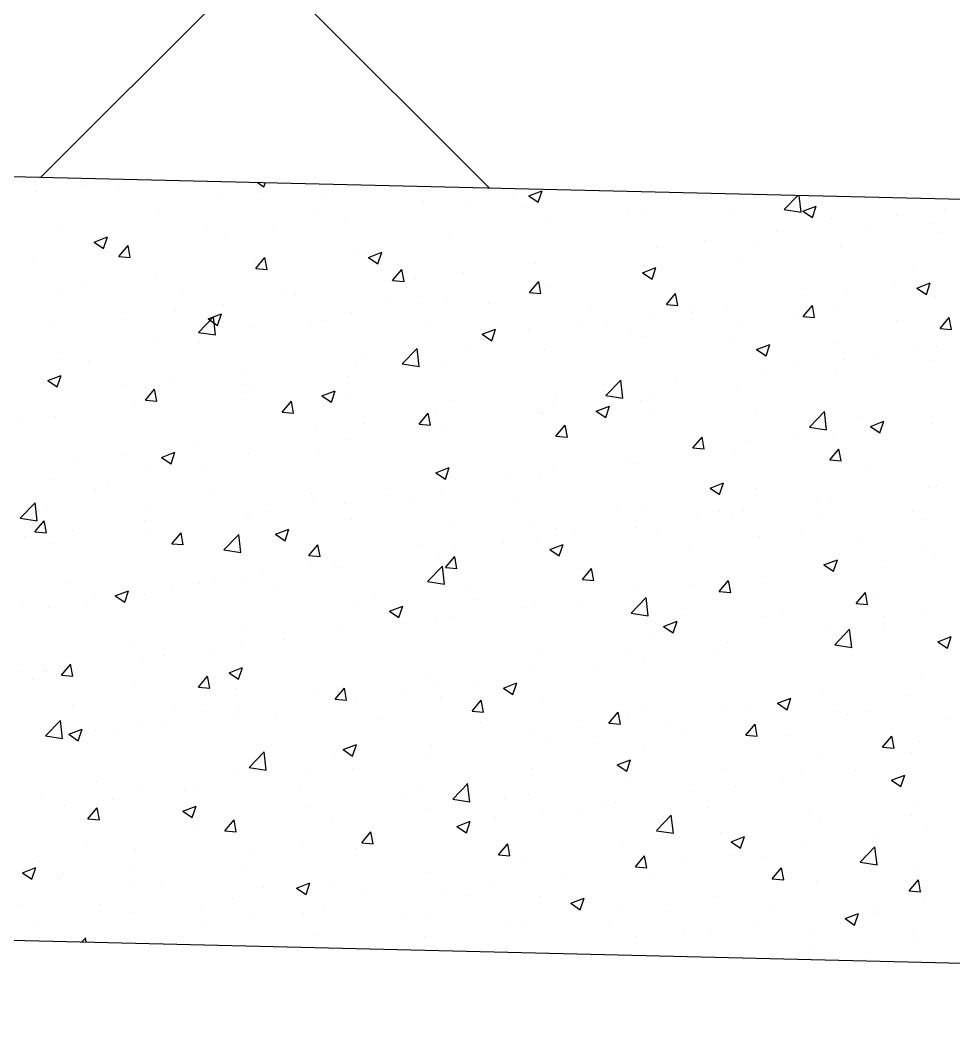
# Model space of a CAD drawing. Header units: millimetres. Extents: x 331487 to 517269, y 198509 to 399936.
# Drawn here: x 419601 to 420091, y 361677 to 362203 of the extents above; entities that cross this region are included whole.
import ezdxf

# ---------------------------------------------------------------- set-up
doc = ezdxf.new("R2010")
doc.units = ezdxf.units.MM
doc.header["$MEASUREMENT"] = 0
doc.layers.add('BEAM', color=1, linetype='Continuous', lineweight=5)
doc.layers.add('COLUMN', color=6, linetype='Continuous')

msp = doc.modelspace()

# ---------------------------------------------------------------- linework, layer by layer
at = {"layer": 'BEAM', "color": 253, "linetype": 'Continuous', "ltscale": 750}
for p, q in [((419612.45, 362120.36), (420009.88, 362517.79)), ((419847.27, 362114.71), (419727.04, 362234.95))]:
    msp.add_line(p, q, dxfattribs=at)
at = {"layer": 'COLUMN'}
for p, q in [((383205.67, 362995.95), (421414.41, 362077.02)), ((382805.67, 362605.45), (421418.84, 361676.8))]:
    msp.add_line(p, q, dxfattribs=at)
at = {"layer": 'COLUMN', "color": 2, "linetype": 'Continuous'}
for p, q in [((419603.23, 362118.54), (419603.23, 362118.54)), ((419634.44, 362116.03), (419634.44, 362116.03)), ((419725.72, 362117.64), (419729.32, 362115.21)), ((419729.31, 362115.21), (419730.09, 362117.53)), ((419777.45, 362115.82), (419777.45, 362115.82)), ((419609.4, 362112.74), (419609.4, 362112.74)), ((419652.96, 362114.23), (419652.96, 362114.23)), ((419706.34, 362111.98), (419706.34, 362111.98)), ((419816.37, 362113.58), (419816.37, 362113.58)), ((419868.06, 362110.56), (419875.06, 362113.24)), ((419868.06, 362110.56), (419873.03, 362107.2)), ((419873.03, 362107.2), (419875.05, 362113.24)), ((420001.94, 362103.37), (420009.09, 362110.82)), ((420010.83, 362101.98), (420009.81, 362110.8)), ((419726.1, 362108.78), (419726.1, 362108.78)), ((419759.72, 362109.72), (419759.72, 362109.72)), ((419813.11, 362107.47), (419813.11, 362107.47)), ((419835.22, 362106.49), (419835.22, 362106.49)), ((419860.26, 362109.79), (419860.26, 362109.79)), ((419866.49, 362105.21), (419866.49, 362105.21)), ((419980.53, 362109.88), (419980.53, 362109.88)), ((420011.77, 362102.55), (420018.77, 362105.23)), ((420016.74, 362099.19), (420018.77, 362105.23)), ((419674.16, 362101.29), (419674.16, 362101.29)), ((419758.05, 362103.57), (419758.05, 362103.57)), ((419919.87, 362102.96), (419919.87, 362102.96)), ((419930.02, 362103.48), (419930.02, 362103.48)), ((419973.25, 362100.7), (419973.25, 362100.7)), ((420001.94, 362103.36), (420010.83, 362101.98)), ((420011.77, 362102.55), (420016.74, 362099.19)), ((420061.04, 362100.24), (420061.04, 362100.24)), ((420086.07, 362103.54), (420086.07, 362103.54)), ((419623.65, 362094.88), (419623.65, 362094.88)), ((419772.07, 362098.18), (419772.07, 362098.18)), ((419878.68, 362096.43), (419878.68, 362096.43)), ((420026.63, 362098.44), (420026.63, 362098.44)), ((420080.02, 362096.19), (420080.02, 362096.19)), ((419699.74, 362093.56), (419699.74, 362093.56)), ((419709.16, 362089.89), (419709.16, 362089.89)), ((419734.19, 362093.19), (419734.19, 362093.19)), ((419997.88, 362091.93), (419997.88, 362091.93)), ((420045.52, 362093.95), (420045.52, 362093.95)), ((420082.6, 362091.13), (420082.6, 362091.13)), ((419640.32, 362086.31), (419647.32, 362089)), ((419640.32, 362086.31), (419645.29, 362082.96)), ((419645.29, 362082.95), (419647.32, 362089)), ((419653.29, 362078.8), (419658.11, 362084.54)), ((419659.26, 362078.27), (419658.11, 362084.54)), ((419826.74, 362088.94), (419826.74, 362088.94)), ((419960.01, 362086.94), (419960.01, 362086.94)), ((419987.2, 362083.94), (419987.2, 362083.94)), ((420031.26, 362084.09), (420031.26, 362084.09)), ((419641.42, 362083.55), (419641.42, 362083.55)), ((419646, 362081.58), (419646, 362081.58)), ((419653.29, 362078.8), (419659.26, 362078.28)), ((419776.23, 362082.54), (419776.23, 362082.54)), ((419784.03, 362078.3), (419791.03, 362080.99)), ((419789, 362074.95), (419791.03, 362080.99)), ((419934.98, 362083.65), (419934.98, 362083.65)), ((419608.13, 362076.59), (419608.13, 362076.59)), ((419724.89, 362075.49), (419724.89, 362075.49)), ((419725.01, 362072.52), (419729.83, 362078.27)), ((419730.99, 362071.99), (419729.83, 362078.26)), ((419784.03, 362078.3), (419789.01, 362074.95)), ((419871.82, 362075.33), (419871.82, 362075.33)), ((419928.88, 362073.93), (419928.88, 362073.93)), ((419979.32, 362076.59), (419979.32, 362076.59)), ((419672.95, 362068), (419672.95, 362068)), ((419725.01, 362072.52), (419730.99, 362072)), ((419796.74, 362066.25), (419801.56, 362071.99)), ((419802.71, 362065.72), (419801.56, 362071.99)), ((419833.95, 362070.35), (419833.95, 362070.35)), ((419927.75, 362070.29), (419934.75, 362072.98)), ((419927.75, 362070.29), (419932.72, 362066.94)), ((419928.81, 362070.19), (419928.81, 362070.19)), ((419932.72, 362066.94), (419934.74, 362072.98)), ((420069.48, 362072), (420069.48, 362072)), ((419633.49, 362063.13), (419633.49, 362063.13)), ((419796.74, 362066.25), (419802.72, 362065.73)), ((419808.92, 362067.05), (419808.92, 362067.05)), ((419868.46, 362059.97), (419873.29, 362065.72)), ((419870.56, 362063.92), (419870.56, 362063.92)), ((419874.44, 362059.44), (419873.28, 362065.71)), ((419877.46, 362063.15), (419877.46, 362063.15)), ((420059.77, 362064.1), (420059.77, 362064.1)), ((420071.46, 362062.28), (420078.46, 362064.97)), ((420076.43, 362058.93), (420078.46, 362064.97)), ((419622.44, 362061.59), (419622.44, 362061.59)), ((419686.87, 362060.88), (419686.87, 362060.88)), ((419740.25, 362058.62), (419740.25, 362058.62)), ((419745.76, 362058.73), (419745.76, 362058.73)), ((419868.46, 362059.97), (419874.44, 362059.45)), ((419940.19, 362053.7), (419945.01, 362059.44)), ((419946.17, 362053.17), (419945.01, 362059.44)), ((420011.16, 362061.99), (420011.16, 362061.99)), ((420034.73, 362060.8), (420034.73, 362060.8)), ((420071.46, 362062.28), (420076.43, 362058.93)), ((420081.38, 362057.84), (420081.38, 362057.84)), ((419707.89, 362053.75), (419707.89, 362053.75)), ((419793.63, 362056.37), (419793.63, 362056.37)), ((419812.24, 362053.91), (419812.24, 362053.91)), ((419825.52, 362055.65), (419825.52, 362055.65)), ((419847.01, 362054.11), (419847.01, 362054.11)), ((419940.19, 362053.7), (419946.17, 362053.18)), ((419971.58, 362052.49), (419971.58, 362052.49)), ((420011.92, 362047.42), (420016.74, 362053.17)), ((420017.89, 362046.89), (420016.74, 362053.16)), ((419654.57, 362049.7), (419654.57, 362049.7)), ((419682.85, 362050.45), (419682.85, 362050.45)), ((419695.03, 362039.06), (419702.82, 362047.18)), ((419700.01, 362046.05), (419707.01, 362048.74)), ((419703.92, 362037.68), (419702.81, 362047.17)), ((419704.98, 362042.69), (419707.01, 362048.74)), ((419707.95, 362047.45), (419707.95, 362047.45)), ((419775.01, 362049.25), (419775.01, 362049.25)), ((419900.4, 362051.86), (419900.4, 362051.86)), ((419933.7, 362047.5), (419933.7, 362047.5)), ((419952.84, 362051.98), (419952.84, 362051.98)), ((419953.78, 362049.6), (419953.78, 362049.6)), ((420007.16, 362047.35), (420007.16, 362047.35)), ((420011.92, 362047.42), (420017.89, 362046.9)), ((420030.04, 362050.8), (420030.04, 362050.8)), ((419619.7, 362042.14), (419619.7, 362042.14)), ((419700.01, 362046.05), (419704.99, 362042.69)), ((419723.67, 362042.2), (419723.67, 362042.2)), ((419753.93, 362043.9), (419753.93, 362043.9)), ((419761.33, 362045.19), (419761.33, 362045.19)), ((419814.72, 362042.93), (419814.72, 362042.93)), ((419894.52, 362041.97), (419894.52, 362041.97)), ((419908.67, 362044.2), (419908.67, 362044.2)), ((419978.1, 362043.3), (419978.1, 362043.3)), ((420060.54, 362045.09), (420060.54, 362045.09)), ((420083.64, 362041.15), (420088.46, 362046.89)), ((420089.62, 362040.62), (420088.46, 362046.89)), ((419695.02, 362039.06), (419703.92, 362037.68)), ((419843.72, 362038.04), (419850.73, 362040.73)), ((419843.72, 362038.04), (419848.7, 362034.68)), ((419848.69, 362034.68), (419850.72, 362040.73)), ((419868.1, 362040.68), (419868.1, 362040.68)), ((419921.48, 362038.42), (419921.48, 362038.42)), ((419927.59, 362036.9), (419927.59, 362036.9)), ((420083.64, 362041.15), (420089.62, 362040.62)), ((419671.73, 362034.71), (419671.73, 362034.71)), ((419695.61, 362033.89), (419695.61, 362033.89)), ((419836.21, 362031.96), (419836.21, 362031.96)), ((419845.52, 362035.89), (419845.52, 362035.89)), ((419974.86, 362036.17), (419974.86, 362036.17)), ((419987.44, 362030.03), (419994.44, 362032.72)), ((419992.41, 362026.67), (419994.44, 362032.72)), ((420028.25, 362033.91), (420028.25, 362033.91)), ((420081.63, 362031.66), (420081.63, 362031.66)), ((419621.22, 362028.31), (419621.22, 362028.31)), ((419782.61, 362027.61), (419782.61, 362027.61)), ((419801.75, 362022.51), (419809.54, 362030.63)), ((419807.64, 362030.9), (419807.64, 362030.9)), ((419810.64, 362021.13), (419809.54, 362030.62)), ((419876.25, 362029.86), (419876.25, 362029.86)), ((419987.44, 362030.03), (419992.41, 362026.68)), ((420049.35, 362026.99), (420049.35, 362026.99)), ((420071.33, 362029.64), (420071.33, 362029.64)), ((419637.29, 362023.88), (419637.29, 362023.88)), ((419777.89, 362021.94), (419777.89, 362021.94)), ((419801.75, 362022.5), (419810.64, 362021.12)), ((419824.31, 362022.36), (419824.31, 362022.36)), ((420008.43, 362021.36), (420008.43, 362021.36)), ((420033.46, 362024.66), (420033.46, 362024.66)), ((420080.17, 362024.55), (420080.17, 362024.55)), ((419615.99, 362013.8), (419622.99, 362016.48)), ((419620.96, 362010.44), (419622.99, 362016.48)), ((419719.45, 362019.29), (419719.45, 362019.29)), ((419773.8, 362015.96), (419773.8, 362015.96)), ((419991.03, 362016.98), (419991.03, 362016.98)), ((420028.82, 362017.51), (420028.82, 362017.51)), ((419613.59, 362012.3), (419613.59, 362012.3)), ((419615.99, 362013.8), (419620.96, 362010.44)), ((419656.55, 362011.01), (419656.55, 362011.01)), ((419681.58, 362014.31), (419681.58, 362014.31)), ((419719.57, 362011.93), (419719.57, 362011.93)), ((419908.48, 362005.96), (419916.27, 362014.07)), ((419917.37, 362004.57), (419916.26, 362014.07)), ((419945.27, 362013.05), (419945.27, 362013.05)), ((419666.97, 362010.05), (419666.97, 362010.05)), ((419667.16, 362003.58), (419671.98, 362009.33)), ((419673.14, 362003.05), (419671.98, 362009.32)), ((419720.36, 362007.79), (419720.36, 362007.79)), ((419722.45, 362008.92), (419722.45, 362008.92)), ((419759.7, 362005.79), (419766.7, 362008.47)), ((419759.7, 362005.79), (419764.68, 362002.43)), ((419764.67, 362002.43), (419766.7, 362008.47)), ((419773.74, 362005.54), (419773.74, 362005.54)), ((419907.4, 362008.06), (419907.4, 362008.06)), ((419908.47, 362005.95), (419917.37, 362004.57)), ((419932.72, 362006.97), (419932.72, 362006.97)), ((419976.89, 362010.01), (419976.89, 362010.01)), ((419661.25, 362001.92), (419661.25, 362001.92)), ((419667.16, 362003.58), (419673.14, 362003.06)), ((419670.52, 362001.42), (419670.52, 362001.42)), ((419738.89, 361997.3), (419743.71, 362003.05)), ((419744.86, 361996.78), (419743.71, 362003.04)), ((419827.12, 362003.28), (419827.12, 362003.28)), ((419880.5, 362001.03), (419880.5, 362001.03)), ((419882.36, 362004.76), (419882.36, 362004.76)), ((419903.41, 361997.78), (419910.42, 362000.47)), ((419908.39, 361994.42), (419910.41, 362000.46)), ((419926.38, 362003.61), (419926.38, 362003.61)), ((419620.01, 361995.02), (419620.01, 361995.02)), ((419738.89, 361997.3), (419744.87, 361996.78)), ((419810.61, 361991.03), (419815.43, 361996.77)), ((419816.59, 361990.5), (419815.43, 361996.77)), ((419819.21, 361996.45), (419819.21, 361996.45)), ((419874.4, 361996.96), (419874.4, 361996.96)), ((419875.03, 361996.57), (419875.03, 361996.57)), ((419903.41, 361997.78), (419908.39, 361994.42)), ((419933.88, 361998.77), (419933.88, 361998.77)), ((419987.27, 361996.51), (419987.27, 361996.51)), ((420015.2, 361989.4), (420022.99, 361997.52)), ((420024.09, 361988.02), (420022.99, 361997.52)), ((419602.93, 361991.91), (419602.93, 361991.91)), ((419781.34, 361991.46), (419781.34, 361991.46)), ((419810.61, 361991.03), (419816.59, 361990.51)), ((419882.34, 361984.75), (419887.16, 361990.5)), ((419888.32, 361984.23), (419887.16, 361990.49)), ((420015.2, 361989.4), (420024.09, 361988.02)), ((420040.65, 361994.26), (420040.65, 361994.26)), ((420045.03, 361990.2), (420045.03, 361990.2)), ((420047.13, 361989.77), (420054.13, 361992.46)), ((420047.13, 361989.77), (420052.1, 361986.41)), ((420052.1, 361986.41), (420054.13, 361992.46)), ((420078.95, 361991.26), (420078.95, 361991.26)), ((419756.3, 361988.17), (419756.3, 361988.17)), ((419816.08, 361986.95), (419816.08, 361986.95)), ((419823.09, 361989.07), (419823.09, 361989.07)), ((419882.34, 361984.75), (419888.32, 361984.23)), ((419954.07, 361978.48), (419958.89, 361984.22)), ((419960.04, 361977.95), (419958.88, 361984.22)), ((420007.15, 361985.21), (420007.15, 361985.21)), ((420027.61, 361984.22), (420027.61, 361984.22)), ((419693.15, 361979.85), (419693.15, 361979.85)), ((419772.58, 361982.67), (419772.58, 361982.67)), ((419982.12, 361981.92), (419982.12, 361981.92)), ((419655.27, 361974.87), (419655.27, 361974.87)), ((419675.68, 361973.53), (419682.68, 361976.22)), ((419675.68, 361973.53), (419680.65, 361970.18)), ((419680.65, 361970.18), (419682.68, 361976.22)), ((419721.24, 361975.63), (419721.24, 361975.63)), ((419757.76, 361976.94), (419757.76, 361976.94)), ((419918.96, 361973.6), (419918.96, 361973.6)), ((419954.07, 361978.48), (419960.04, 361977.96)), ((419975.67, 361976.72), (419975.67, 361976.72)), ((420025.79, 361972.2), (420030.61, 361977.95)), ((420031.77, 361971.67), (420030.61, 361977.94)), ((419630.24, 361971.57), (419630.24, 361971.57)), ((419669.3, 361968.13), (419669.3, 361968.13)), ((419819.39, 361965.53), (419826.39, 361968.21)), ((419824.36, 361962.17), (419826.39, 361968.21)), ((419881.09, 361968.62), (419881.09, 361968.62)), ((419925.16, 361970.32), (419925.16, 361970.32)), ((420025.79, 361972.2), (420031.77, 361971.68)), ((419699.44, 361966.93), (419699.44, 361966.93)), ((419819.39, 361965.53), (419824.37, 361962.17)), ((419856.06, 361965.32), (419856.06, 361965.32)), ((419873.82, 361963.28), (419873.82, 361963.28)), ((420045.22, 361967.32), (420045.22, 361967.32)), ((419618.79, 361961.73), (419618.79, 361961.73)), ((419647.5, 361958.95), (419647.5, 361958.95)), ((419963.1, 361957.52), (419970.11, 361960.2)), ((419968.08, 361954.16), (419970.1, 361960.2)), ((420077.74, 361957.97), (420077.74, 361957.97)), ((420081.87, 361959.07), (420081.87, 361959.07)), ((419641.12, 361956.92), (419641.12, 361956.92)), ((419700.88, 361956.69), (419700.88, 361956.69)), ((419754.26, 361954.44), (419754.26, 361954.44)), ((419792.9, 361957.01), (419792.9, 361957.01)), ((419821.88, 361955.78), (419821.88, 361955.78)), ((419963.11, 361957.52), (419968.08, 361954.16)), ((419986.91, 361957.31), (419986.91, 361957.31)), ((419601.56, 361941.65), (419609.35, 361949.77)), ((419610.45, 361940.27), (419609.35, 361949.76)), ((419615.2, 361947.77), (419615.2, 361947.77)), ((419729.99, 361948.73), (419729.99, 361948.73)), ((419755.03, 361952.02), (419755.03, 361952.02)), ((419771.37, 361949.38), (419771.37, 361949.38)), ((419807.65, 361952.18), (419807.65, 361952.18)), ((419861.03, 361949.93), (419861.03, 361949.93)), ((419914.41, 361947.67), (419914.41, 361947.67)), ((419928.59, 361947.3), (419928.59, 361947.3)), ((420018.72, 361950.76), (420018.72, 361950.76)), ((420026.39, 361950.93), (420026.39, 361950.93)), ((419668.58, 361945.52), (419668.58, 361945.52)), ((419720.02, 361942.34), (419720.02, 361942.34)), ((419721.97, 361943.26), (419721.97, 361943.26)), ((419955.81, 361942.48), (419955.81, 361942.48)), ((419967.79, 361945.41), (419967.79, 361945.41)), ((419974.45, 361943.43), (419974.45, 361943.43)), ((419980.85, 361945.77), (419980.85, 361945.77)), ((420021.18, 361943.16), (420021.18, 361943.16)), ((420069.19, 361945.37), (420069.19, 361945.37)), ((419601.56, 361941.64), (419610.45, 361940.26)), ((419609.31, 361934.64), (419614.13, 361940.38)), ((419615.29, 361934.11), (419614.13, 361940.38)), ((419666.84, 361940.41), (419666.84, 361940.41)), ((419775.35, 361941), (419775.35, 361941)), ((419828.73, 361938.75), (419828.73, 361938.75)), ((419870.27, 361937.29), (419870.27, 361937.29)), ((419923.94, 361937.03), (419923.94, 361937.03)), ((420074.56, 361940.9), (420074.56, 361940.9)), ((419603.93, 361932.13), (419603.93, 361932.13)), ((419609.31, 361934.64), (419615.29, 361934.11)), ((419628.97, 361935.43), (419628.97, 361935.43)), ((419668.08, 361934.84), (419668.08, 361934.84)), ((419681.04, 361928.36), (419685.86, 361934.11)), ((419687.01, 361927.83), (419685.86, 361934.1)), ((419708.29, 361925.1), (419716.07, 361933.21)), ((419717.18, 361923.71), (419716.07, 361933.21)), ((419735.37, 361933.27), (419742.37, 361935.96)), ((419735.37, 361933.27), (419740.34, 361929.92)), ((419740.34, 361929.92), (419742.37, 361935.96)), ((419882.11, 361936.49), (419882.11, 361936.49)), ((419892.66, 361934.16), (419892.66, 361934.16)), ((419935.5, 361934.24), (419935.5, 361934.24)), ((419988.88, 361931.98), (419988.88, 361931.98)), ((420010.87, 361935.36), (420010.87, 361935.36)), ((419617.57, 361928.44), (419617.57, 361928.44)), ((419681.04, 361928.36), (419687.01, 361927.84)), ((419752.76, 361922.09), (419757.58, 361927.83)), ((419758.74, 361921.56), (419757.58, 361927.82)), ((419811.95, 361927.28), (419811.95, 361927.28)), ((419854.78, 361929.18), (419854.78, 361929.18)), ((419872.6, 361929.99), (419872.6, 361929.99)), ((419879.08, 361925.26), (419886.08, 361927.95)), ((419884.05, 361921.91), (419886.08, 361927.95)), ((420042.26, 361929.73), (420042.26, 361929.73)), ((419708.28, 361925.09), (419717.18, 361923.71)), ((419752.76, 361922.09), (419758.74, 361921.56)), ((419820.66, 361922.49), (419820.66, 361922.49)), ((419824.49, 361915.81), (419829.31, 361921.56)), ((419830.46, 361915.28), (419829.31, 361921.55)), ((419829.75, 361925.88), (419829.75, 361925.88)), ((419879.08, 361925.26), (419884.06, 361921.91)), ((419952.55, 361925.35), (419952.55, 361925.35)), ((420076.52, 361924.68), (420076.52, 361924.68)), ((420080.6, 361922.93), (420080.6, 361922.93)), ((419753.63, 361917.27), (419753.63, 361917.27)), ((419766.59, 361917.57), (419766.59, 361917.57)), ((419770.15, 361916.09), (419770.15, 361916.09)), ((419815.01, 361908.55), (419822.8, 361916.66)), ((419823.9, 361907.16), (419822.79, 361916.66)), ((419824.49, 361915.81), (419830.47, 361915.29)), ((420022.8, 361917.25), (420029.8, 361919.94)), ((420022.8, 361917.25), (420027.77, 361913.9)), ((420025.18, 361917.64), (420025.18, 361917.64)), ((420027.77, 361913.9), (420029.79, 361919.94)), ((420055.57, 361919.63), (420055.57, 361919.63)), ((419728.72, 361912.58), (419728.72, 361912.58)), ((419894.23, 361915.34), (419894.23, 361915.34)), ((419896.21, 361909.53), (419901.04, 361915.28)), ((419902.19, 361909.01), (419901.03, 361915.27)), ((419992.41, 361911.32), (419992.41, 361911.32)), ((419627.6, 361908.12), (419627.6, 361908.12)), ((419680.99, 361905.86), (419680.99, 361905.86)), ((419695.31, 361907.26), (419695.31, 361907.26)), ((419703.69, 361909.28), (419703.69, 361909.28)), ((419718.81, 361909.05), (419718.81, 361909.05)), ((419815.01, 361908.54), (419823.9, 361907.16)), ((419835.91, 361905.33), (419835.91, 361905.33)), ((419896.22, 361909.53), (419902.19, 361909.01)), ((419954.54, 361906.33), (419954.54, 361906.33)), ((419967.94, 361903.26), (419972.76, 361909)), ((419973.92, 361902.73), (419972.76, 361909)), ((419973.24, 361910.14), (419973.24, 361910.14)), ((419640.53, 361900.97), (419640.53, 361900.97)), ((419651.35, 361901.02), (419658.35, 361903.71)), ((419651.35, 361901.02), (419656.32, 361897.66)), ((419656.32, 361897.66), (419658.35, 361903.71)), ((419666.87, 361901.55), (419666.87, 361901.55)), ((419734.37, 361903.61), (419734.37, 361903.61)), ((419787.75, 361901.35), (419787.75, 361901.35)), ((419921.73, 361891.99), (419929.52, 361900.11)), ((419922.73, 361903.74), (419922.73, 361903.74)), ((419929.5, 361903.04), (419929.5, 361903.04)), ((419930.62, 361890.61), (419929.52, 361900.11)), ((419967.94, 361903.26), (419973.92, 361902.74)), ((420039.67, 361896.98), (420044.49, 361902.73)), ((420045.64, 361896.46), (420044.49, 361902.72)), ((420049.06, 361900.36), (420049.06, 361900.36)), ((419602.66, 361895.98), (419602.66, 361895.98)), ((419616.36, 361895.15), (419616.36, 361895.15)), ((419636.99, 361897.25), (419636.99, 361897.25)), ((419777.59, 361895.32), (419777.59, 361895.32)), ((419795.06, 361893.01), (419802.06, 361895.7)), ((419800.03, 361889.65), (419802.06, 361895.7)), ((419841.13, 361899.09), (419841.13, 361899.09)), ((419866.35, 361894.72), (419866.35, 361894.72)), ((419871.38, 361896.7), (419871.38, 361896.7)), ((419894.52, 361896.84), (419894.52, 361896.84)), ((419947.9, 361894.58), (419947.9, 361894.58)), ((420039.67, 361896.98), (420045.64, 361896.46)), ((419795.06, 361893.01), (419800.03, 361889.65)), ((419828.48, 361889.74), (419828.48, 361889.74)), ((419921.73, 361891.99), (419930.62, 361890.61)), ((419990.74, 361890.35), (419990.74, 361890.35)), ((420001.28, 361892.33), (420001.28, 361892.33)), ((420054.66, 361890.07), (420054.66, 361890.07)), ((420075.3, 361891.39), (420075.3, 361891.39)), ((419719.27, 361885.31), (419719.27, 361885.31)), ((419803.44, 361886.44), (419803.44, 361886.44)), ((419819.44, 361889.2), (419819.44, 361889.2)), ((419938.77, 361885), (419945.78, 361887.69)), ((419938.77, 361885), (419943.75, 361881.65)), ((419943.74, 361881.64), (419945.77, 361887.69)), ((420023.96, 361884.35), (420023.96, 361884.35)), ((419768.93, 361882.8), (419768.93, 361882.8)), ((419932.42, 361880.34), (419932.42, 361880.34)), ((420028.46, 361875.44), (420036.25, 361883.56)), ((420029.26, 361880.19), (420029.26, 361880.19)), ((420037.35, 361874.06), (420036.24, 361883.55)), ((420054.29, 361883.49), (420054.29, 361883.49)), ((420082.49, 361876.99), (420089.49, 361879.68)), ((420087.46, 361873.64), (420089.49, 361879.68)), ((419660.95, 361875.29), (419660.95, 361875.29)), ((419717.59, 361875.76), (419717.59, 361875.76)), ((419740.29, 361878.13), (419740.29, 361878.13)), ((419972.02, 361876.85), (419972.02, 361876.85)), ((420028.45, 361875.44), (420037.35, 361874.06)), ((420082.49, 361876.99), (420087.46, 361873.64)), ((419665.65, 361868.26), (419665.65, 361868.26)), ((419677.38, 361869.84), (419677.38, 361869.84)), ((419702.41, 361873.14), (419702.41, 361873.14)), ((419874.1, 361870.33), (419874.1, 361870.33)), ((419921.51, 361870.45), (419921.51, 361870.45)), ((419966.11, 361871.88), (419966.11, 361871.88)), ((419602.64, 361865.28), (419602.64, 361865.28)), ((419623.19, 361859.42), (419628.01, 361865.16)), ((419629.16, 361858.89), (419628, 361865.16)), ((419711.04, 361860.76), (419718.04, 361863.44)), ((419716.01, 361857.4), (419718.04, 361863.44)), ((419870.17, 361863.41), (419870.17, 361863.41)), ((419903.2, 361863.6), (419903.2, 361863.6)), ((419928.23, 361866.89), (419928.23, 361866.89)), ((419614.23, 361861.53), (419614.23, 361861.53)), ((419615.14, 361861.86), (419615.14, 361861.86)), ((419623.19, 361859.42), (419629.16, 361858.89)), ((419694.91, 361853.14), (419699.73, 361858.89)), ((419700.89, 361852.61), (419699.73, 361858.88)), ((419711.04, 361860.76), (419716.01, 361857.4)), ((419815.78, 361860.32), (419815.78, 361860.32)), ((420074.09, 361858.1), (420074.09, 361858.1)), ((419608.13, 361857.02), (419608.13, 361857.02)), ((419661.51, 361854.76), (419661.51, 361854.76)), ((419694.91, 361853.14), (419700.89, 361852.62)), ((419714.9, 361852.51), (419714.9, 361852.51)), ((419766.64, 361846.87), (419771.46, 361852.61)), ((419772.61, 361846.34), (419771.46, 361852.61)), ((419818.23, 361855.91), (419818.23, 361855.91)), ((419840.04, 361855.28), (419840.04, 361855.28)), ((419854.75, 361852.75), (419861.75, 361855.44)), ((419854.75, 361852.75), (419859.73, 361849.39)), ((419859.72, 361849.39), (419861.75, 361855.43)), ((419757.46, 361850.31), (419757.46, 361850.31)), ((419767.72, 361849.51), (419767.72, 361849.51)), ((419768.28, 361850.25), (419768.28, 361850.25)), ((419802.17, 361850.29), (419802.17, 361850.29)), ((419821.66, 361848), (419821.66, 361848)), ((419998.46, 361844.74), (420005.47, 361847.43)), ((420003.44, 361841.38), (420005.46, 361847.43)), ((420022.74, 361851.06), (420022.74, 361851.06)), ((420065.86, 361849.03), (420065.86, 361849.03)), ((419629.22, 361843.58), (419629.22, 361843.58)), ((419716.37, 361842.47), (419716.37, 361842.47)), ((419766.64, 361846.87), (419772.62, 361846.34)), ((419777.14, 361847), (419777.14, 361847)), ((419838.36, 361840.59), (419843.18, 361846.34)), ((419844.34, 361840.06), (419843.18, 361846.33)), ((419875.04, 361845.74), (419875.04, 361845.74)), ((419928.42, 361843.48), (419928.42, 361843.48)), ((419970.81, 361843.56), (419970.81, 361843.56)), ((419998.46, 361844.74), (420003.44, 361841.38)), ((420027.99, 361844.05), (420027.99, 361844.05)), ((419682.6, 361841.33), (419682.6, 361841.33)), ((419699.15, 361840.3), (419699.15, 361840.3)), ((419713.98, 361838.68), (419713.98, 361838.68)), ((419735.98, 361839.07), (419735.98, 361839.07)), ((419789.36, 361836.82), (419789.36, 361836.82)), ((419838.36, 361840.59), (419844.34, 361840.07)), ((419910.09, 361834.32), (419914.91, 361840.06)), ((419916.07, 361833.79), (419914.91, 361840.05)), ((419920.3, 361837.16), (419920.3, 361837.16)), ((419981.81, 361841.23), (419981.81, 361841.23)), ((420002.95, 361840.75), (420002.95, 361840.75)), ((420035.19, 361838.97), (420035.19, 361838.97)), ((420044.93, 361840.7), (420044.93, 361840.7)), ((420088.57, 361836.72), (420088.57, 361836.72)), ((419614.82, 361827.69), (419622.61, 361835.8)), ((419623.71, 361826.3), (419622.6, 361835.8)), ((419664.44, 361834.97), (419664.44, 361834.97)), ((419676.11, 361833.7), (419676.11, 361833.7)), ((419842.74, 361834.56), (419842.74, 361834.56)), ((419896.13, 361832.31), (419896.13, 361832.31)), ((419910.09, 361834.32), (419916.07, 361833.79)), ((419939.8, 361832.44), (419939.8, 361832.44)), ((419981.82, 361828.04), (419986.64, 361833.79)), ((419987.79, 361827.51), (419986.64, 361833.78)), ((419613.93, 361828.57), (419613.93, 361828.57)), ((419614.82, 361827.68), (419623.71, 361826.3)), ((419627.02, 361828.5), (419634.02, 361831.19)), ((419627.02, 361828.5), (419631.99, 361825.15)), ((419631.99, 361825.15), (419634.01, 361831.19)), ((419640.83, 361830.29), (419640.83, 361830.29)), ((419651.07, 361830.4), (419651.07, 361830.4)), ((419868.95, 361830.12), (419868.95, 361830.12)), ((419901.92, 361827.45), (419901.92, 361827.45)), ((419949.51, 361830.05), (419949.51, 361830.05)), ((419981.82, 361828.04), (419987.79, 361827.52)), ((419986.61, 361830.69), (419986.61, 361830.69)), ((420002.89, 361827.8), (420002.89, 361827.8)), ((420053.54, 361821.77), (420058.36, 361827.51)), ((420059.52, 361821.24), (420058.36, 361827.5)), ((419770.73, 361820.5), (419777.73, 361823.18)), ((419775.7, 361817.14), (419777.73, 361823.18)), ((419817.01, 361822.62), (419817.01, 361822.62)), ((419876.89, 361824.15), (419876.89, 361824.15)), ((420053.54, 361821.77), (420059.52, 361821.24)), ((420056.27, 361825.54), (420056.27, 361825.54)), ((420072.87, 361824.81), (420072.87, 361824.81)), ((419721.54, 361811.13), (419729.33, 361819.25)), ((419730.43, 361809.75), (419729.33, 361819.25)), ((419766.5, 361816.22), (419766.5, 361816.22)), ((419770.73, 361820.5), (419775.7, 361817.14)), ((419813.74, 361815.84), (419813.74, 361815.84)), ((419928.29, 361820.67), (419928.29, 361820.67)), ((420021.53, 361817.77), (420021.53, 361817.77)), ((420068.89, 361818.74), (420068.89, 361818.74)), ((419721.54, 361811.13), (419730.43, 361809.75)), ((419775.86, 361810.85), (419775.86, 361810.85)), ((419869.97, 361810.66), (419869.97, 361810.66)), ((419914.44, 361812.49), (419921.44, 361815.17)), ((419914.44, 361812.49), (419919.42, 361809.13)), ((419919.41, 361809.13), (419921.44, 361815.17)), ((419715.16, 361809.18), (419715.16, 361809.18)), ((419750.83, 361807.56), (419750.83, 361807.56)), ((419969.59, 361810.27), (419969.59, 361810.27)), ((420010.57, 361808.73), (420010.57, 361808.73)), ((420039.55, 361809.59), (420039.55, 361809.59)), ((420058.15, 361804.48), (420065.16, 361807.17)), ((420063.13, 361801.12), (420065.15, 361807.16)), ((419641.62, 361803.93), (419641.62, 361803.93)), ((419663.22, 361801.68), (419663.22, 361801.68)), ((419695, 361801.68), (419695, 361801.68)), ((419811.65, 361800.65), (419811.65, 361800.65)), ((419828.27, 361794.58), (419836.06, 361802.7)), ((419837.16, 361793.2), (419836.05, 361802.69)), ((419919.08, 361803.87), (419919.08, 361803.87)), ((419976.65, 361801.31), (419976.65, 361801.31)), ((420001.68, 361804.61), (420001.68, 361804.61)), ((420058.16, 361804.48), (420063.13, 361801.12)), ((419612.71, 361795.28), (419612.71, 361795.28)), ((419687.67, 361799.24), (419687.67, 361799.24)), ((419748.38, 361799.42), (419748.38, 361799.42)), ((419801.76, 361797.16), (419801.76, 361797.16)), ((419828.26, 361794.58), (419837.16, 361793.2)), ((419855.15, 361794.91), (419855.15, 361794.91)), ((419867.74, 361796.83), (419867.74, 361796.83)), ((419952.25, 361798.72), (419952.25, 361798.72)), ((419624.77, 361790.96), (419624.77, 361790.96)), ((419637.06, 361784.2), (419641.88, 361789.94)), ((419643.04, 361783.67), (419641.88, 361789.94)), ((419649.8, 361794.26), (419649.8, 361794.26)), ((419686.71, 361788.24), (419693.71, 361790.93)), ((419691.68, 361784.89), (419693.71, 361790.93)), ((419753.34, 361790.64), (419753.34, 361790.64)), ((419815.8, 361789.33), (419815.8, 361789.33)), ((419908.53, 361792.65), (419908.53, 361792.65)), ((419913.49, 361792.99), (419913.49, 361792.99)), ((419961.91, 361790.4), (419961.91, 361790.4)), ((420071.66, 361791.52), (420071.66, 361791.52)), ((419637.06, 361784.2), (419643.04, 361783.67)), ((419686.71, 361788.24), (419691.68, 361784.89)), ((419850.58, 361784.71), (419850.58, 361784.71)), ((419875.62, 361788.01), (419875.62, 361788.01)), ((419893.93, 361788.71), (419893.93, 361788.71)), ((419934.99, 361778.03), (419942.78, 361786.15)), ((419943.88, 361776.65), (419942.78, 361786.14)), ((420015.29, 361788.14), (420015.29, 361788.14)), ((420020.31, 361784.48), (420020.31, 361784.48)), ((420068.68, 361785.89), (420068.68, 361785.89)), ((419695.02, 361780.63), (419695.02, 361780.63)), ((419708.79, 361777.92), (419713.61, 361783.67)), ((419714.76, 361777.39), (419713.61, 361783.66)), ((419765.29, 361782.93), (419765.29, 361782.93)), ((419830.42, 361780.23), (419837.42, 361782.92)), ((419830.42, 361780.23), (419835.39, 361776.88)), ((419835.39, 361776.88), (419837.42, 361782.92)), ((419708.79, 361777.92), (419714.76, 361777.4)), ((419713.94, 361775.89), (419713.94, 361775.89)), ((419780.51, 361771.65), (419785.33, 361777.39)), ((419786.49, 361771.12), (419785.33, 361777.39)), ((419787.43, 361776.4), (419787.43, 361776.4)), ((419835.62, 361778.7), (419835.62, 361778.7)), ((419934.99, 361778.02), (419943.88, 361776.65)), ((419968.37, 361776.98), (419968.37, 361776.98)), ((419974.13, 361772.22), (419981.13, 361774.91)), ((419979.1, 361768.87), (419981.13, 361774.91)), ((420048.76, 361773.73), (420048.76, 361773.73)), ((420076.4, 361778.46), (420076.4, 361778.46)), ((419636.7, 361770.62), (419636.7, 361770.62)), ((419662, 361768.39), (419662, 361768.39)), ((419749.56, 361771.41), (419749.56, 361771.41)), ((419777.3, 361768.69), (419777.3, 361768.69)), ((419780.51, 361771.65), (419786.49, 361771.12)), ((419852.24, 361765.37), (419857.06, 361771.12)), ((419858.21, 361764.84), (419857.06, 361771.11)), ((419917.86, 361770.58), (419917.86, 361770.58)), ((419974.13, 361772.22), (419979.11, 361768.87)), ((420013.25, 361770.15), (420013.25, 361770.15)), ((420041.72, 361761.48), (420049.51, 361769.6)), ((420050.61, 361760.09), (420049.5, 361769.59)), ((419724.52, 361768.12), (419724.52, 361768.12)), ((419852.24, 361765.37), (419858.22, 361764.85)), ((419866.52, 361763.54), (419866.52, 361763.54)), ((419923.97, 361759.1), (419928.79, 361764.84)), ((419929.94, 361758.57), (419928.78, 361764.84)), ((419975.37, 361765.16), (419975.37, 361765.16)), ((419990.44, 361763.72), (419990.44, 361763.72)), ((419602.68, 361755.99), (419609.69, 361758.68)), ((419607.66, 361752.63), (419609.68, 361758.68)), ((419611.49, 361761.99), (419611.49, 361761.99)), ((419661.37, 361759.8), (419661.37, 361759.8)), ((419718.98, 361758.68), (419718.98, 361758.68)), ((419923.97, 361759.1), (419929.94, 361758.57)), ((419950.34, 361761.87), (419950.34, 361761.87)), ((419995.69, 361752.82), (420000.51, 361758.57)), ((420001.67, 361752.29), (420000.51, 361758.56)), ((420041.71, 361761.47), (420050.61, 361760.09)), ((420070.44, 361758.23), (420070.44, 361758.23)), ((419602.68, 361755.99), (419607.66, 361752.63)), ((419622.14, 361752.83), (419622.14, 361752.83)), ((419623.49, 361754.82), (419623.49, 361754.82)), ((419814.58, 361756.04), (419814.58, 361756.04)), ((419887.18, 361753.55), (419887.18, 361753.55)), ((419932.13, 361753.71), (419932.13, 361753.71)), ((419995.69, 361752.82), (420001.67, 361752.3)), ((419660.66, 361748.67), (419660.66, 361748.67)), ((419675.53, 361750.58), (419675.53, 361750.58)), ((419728.91, 361748.32), (419728.91, 361748.32)), ((419746.4, 361747.98), (419753.4, 361750.67)), ((419746.4, 361747.98), (419751.37, 361744.62)), ((419751.37, 361744.62), (419753.4, 361750.67)), ((419764.07, 361749.64), (419764.07, 361749.64)), ((419849.31, 361748.57), (419849.31, 361748.57)), ((420019.1, 361751.19), (420019.1, 361751.19)), ((420067.42, 361746.55), (420072.24, 361752.29)), ((420073.39, 361746.02), (420072.24, 361752.29)), ((419712.73, 361742.6), (419712.73, 361742.6)), ((419782.29, 361746.07), (419782.29, 361746.07)), ((419824.28, 361745.27), (419824.28, 361745.27)), ((419835.67, 361743.81), (419835.67, 361743.81)), ((419873.81, 361743.7), (419873.81, 361743.7)), ((419890.11, 361739.97), (419897.11, 361742.66)), ((419895.08, 361736.61), (419897.11, 361742.66)), ((419967.16, 361743.69), (419967.16, 361743.69)), ((420067.42, 361746.55), (420073.39, 361746.02)), ((420075.13, 361742.32), (420075.13, 361742.32)), ((419602.34, 361738.66), (419602.34, 361738.66)), ((419643.23, 361739.4), (419643.23, 361739.4)), ((419696.61, 361737.14), (419696.61, 361737.14)), ((419761.12, 361736.96), (419761.12, 361736.96)), ((419889.06, 361741.55), (419889.06, 361741.55)), ((419890.11, 361739.97), (419895.08, 361736.62)), ((419916.65, 361737.29), (419916.65, 361737.29)), ((419942.44, 361739.3), (419942.44, 361739.3)), ((419995.82, 361737.04), (419995.82, 361737.04)), ((420050.09, 361739.02), (420050.09, 361739.02)), ((419660.79, 361735.1), (419660.79, 361735.1)), ((419723.25, 361731.97), (419723.25, 361731.97)), ((419749.99, 361734.89), (419749.99, 361734.89)), ((419803.38, 361732.63), (419803.38, 361732.63)), ((419815.49, 361733.69), (419815.49, 361733.69)), ((420033.82, 361731.96), (420040.83, 361734.65)), ((420033.82, 361731.96), (420038.8, 361728.61)), ((420038.79, 361728.61), (420040.82, 361734.65)), ((420049.2, 361734.79), (420049.2, 361734.79)), ((419610.28, 361728.7), (419610.28, 361728.7)), ((419698.21, 361728.68), (419698.21, 361728.68)), ((419856.76, 361730.38), (419856.76, 361730.38)), ((419865.3, 361730.25), (419865.3, 361730.25)), ((419910.14, 361728.12), (419910.14, 361728.12)), ((419986.94, 361730.71), (419986.94, 361730.71)), ((419633.84, 361719.73), (419635.87, 361721.84)), ((419636.11, 361719.67), (419635.86, 361721.83)), ((419757.17, 361723.68), (419757.17, 361723.68)), ((419813.36, 361722.75), (419813.36, 361722.75)), ((419924.03, 361722.43), (419924.03, 361722.43)), ((419949.07, 361725.72), (419949.07, 361725.72)), ((419963.52, 361725.87), (419963.52, 361725.87)), ((420016.9, 361723.61), (420016.9, 361723.61)), ((420069.22, 361724.94), (420069.22, 361724.94)), ((420070.29, 361721.36), (420070.29, 361721.36)), ((419635.06, 361720.36), (419635.06, 361720.36)), ((420017.88, 361717.9), (420017.88, 361717.9)), ((420044.63, 361714.07), (420044.63, 361714.07))]:
    msp.add_line(p, q, dxfattribs=at)
at = {"layer": 'COLUMN'}
msp.add_arc((410459.23, 371453.02), 10658.26, 298.482975, 358.124048, dxfattribs=at)

doc.saveas('drawing.dxf')
